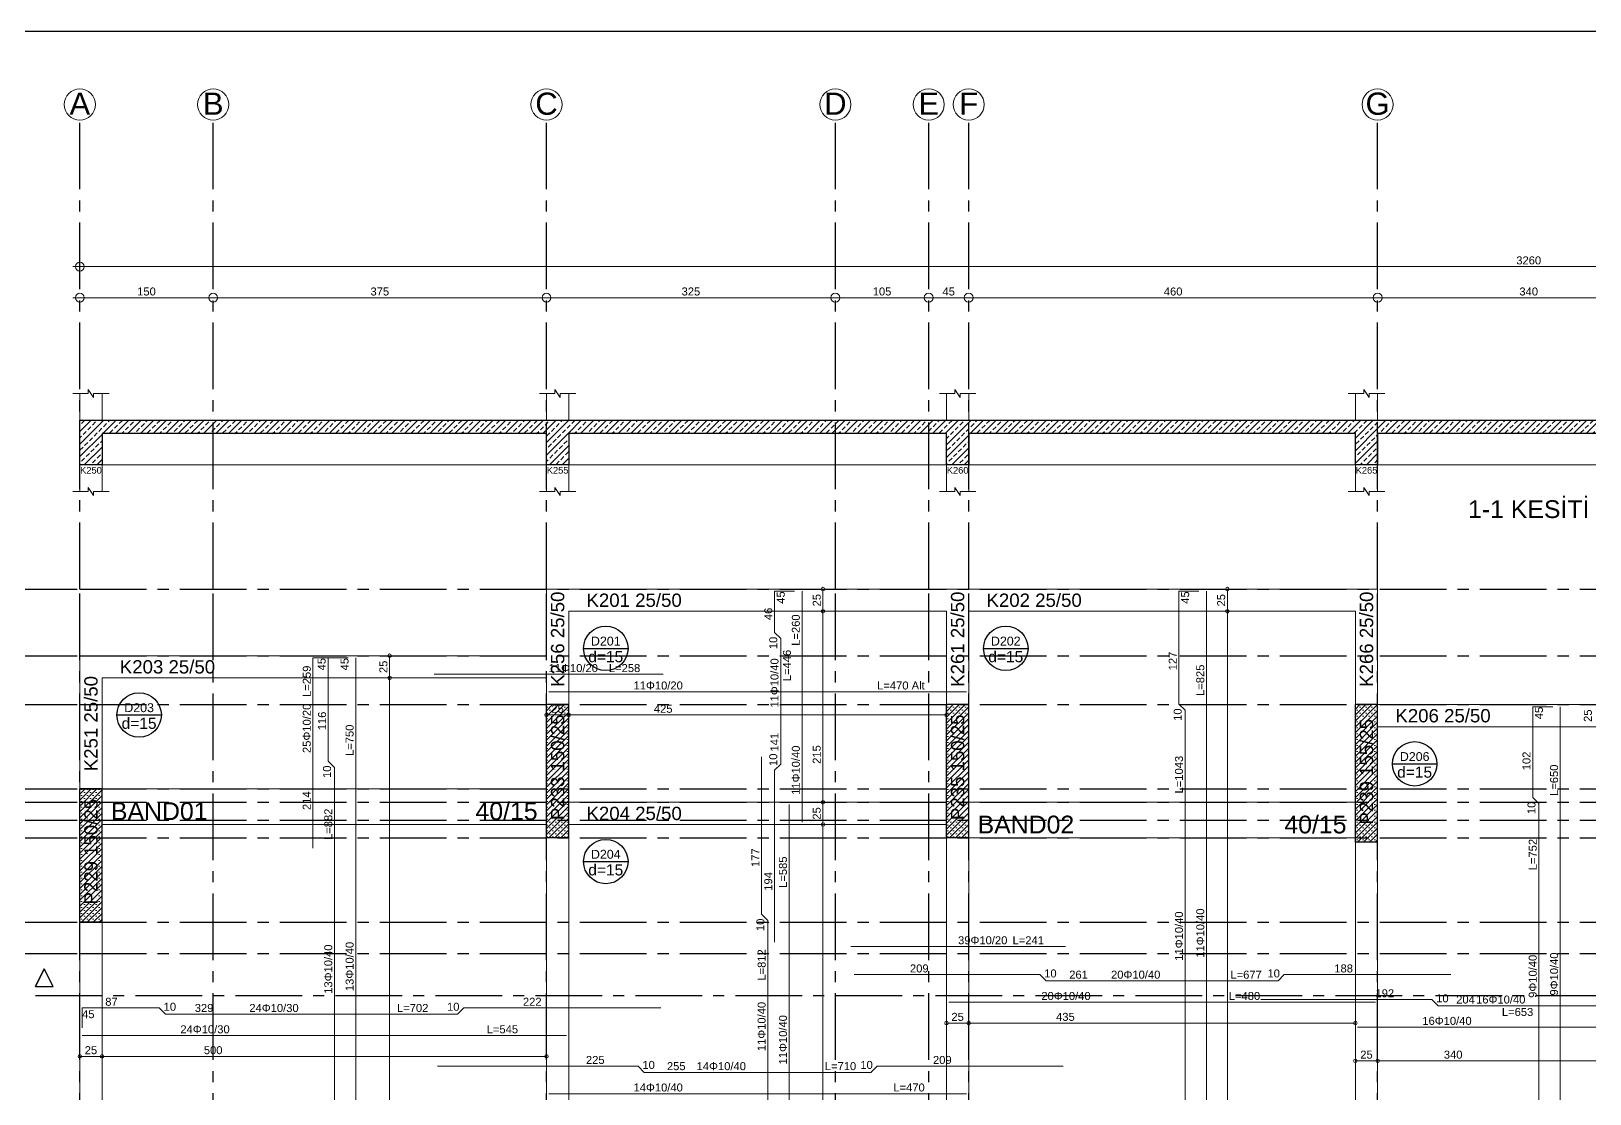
# Model space of a CAD drawing. Header units: millimetres. Extents: x 2232 to 85269, y -3593 to 5869.
# Drawn here: x 55681 to 57435, y 4673 to 5869 of the extents above; entities that cross this region are included whole.
import ezdxf

# ---------------------------------------------------------------- set-up
doc = ezdxf.new("R2010")
doc.units = ezdxf.units.MM
doc.linetypes.add('CENTER2', pattern=[112.5, 75, -12.5, 12.5, -12.5])
doc.linetypes.add('DASHDOT2', pattern=[12.7, 6.35, -3.175, 0, -3.175])
doc.layers.add('aks', color=251, linetype='DASHDOT2', lineweight=35)
for name, color, linetype in [('Donatı Topl. Uzun. Yazısı', 7, 'Continuous'), ('Donatı Uz. Yazısı', 7, 'Continuous'), ('Donatı Yazısı', 7, 'Continuous'), ('Donatı Çizgisi', 7, 'Continuous'), ('Döşeme', 7, 'Continuous'), ('Kiriş', 7, 'Continuous'), ('Panel', 7, 'Continuous'), ('Standart', 7, 'Continuous'), ('Ölçülendirme', 7, 'Continuous')]:
    doc.layers.add(name, color=color, linetype=linetype)
doc.styles.add('arial_1_18', font='arial.ttf', dxfattribs={"height": 0.2})
pattern_1 = [(45, (0, 0), (-7.071068, 7.071068), []), (45, (7.071, 0), (-7.071068, 7.071068), [5, -2.5])]
pattern_2 = [(45, (0, 0), (-3.314563, 3.314563), []), (45, (3.3146, 0), (-3.314563, 3.314563), [0, -4.6875])]

# ---------------------------------------------------------------- blocks, each defined once
blk = doc.blocks.new('IDE539Entity3861')
at = {"layer": 'Standart', "color": 159, "linetype": 'Continuous', "lineweight": -3}
for points in [[(-40, 1902.5), (-50, 1882.5)], [(-50, 1882.5), (-40, 1902.5)], [(-30, 1882.5), (-40, 1902.5)], [(-30, 1882.5), (-40, 1902.5)], [(-50, 1882.5), (-30, 1882.5)], [(-50, 1882.5), (-30, 1882.5)]]:
    blk.add_lwpolyline(points, dxfattribs=at)
at = {"layer": 'Standart', "color": 159, "linetype": 'CENTER2', "lineweight": -3}
blk.add_lwpolyline([(-50, 1872.5), (3310, 1872.5)], dxfattribs=at)
blk = doc.blocks.new('IDE539Entity3862')
at = {"layer": 'Standart', "linetype": 'Continuous', "lineweight": -3}
h = blk.add_hatch(dxfattribs=at)
h.set_pattern_fill('ANSI33', color=171, scale=40, style=0)
h.set_pattern_definition(pattern_1)
h.paths.add_polyline_path([(25, 2470), (0, 2470), (0, 2520), (25, 2520)])
h = blk.add_hatch(dxfattribs=at)
h.set_pattern_fill('ANSI33', color=171, scale=40, style=0)
h.set_pattern_definition(pattern_1)
h.paths.add_polyline_path([(525, 2505), (25, 2505), (25, 2520), (525, 2520)])
h = blk.add_hatch(dxfattribs=at)
h.set_pattern_fill('ANSI33', color=171, scale=40, style=0)
h.set_pattern_definition(pattern_1)
h.paths.add_polyline_path([(550, 2470), (525, 2470), (525, 2520), (550, 2520)])
h = blk.add_hatch(dxfattribs=at)
h.set_pattern_fill('ANSI33', color=171, scale=40, style=0)
h.set_pattern_definition(pattern_1)
h.paths.add_polyline_path([(975, 2505), (550, 2505), (550, 2520), (975, 2520)])
h = blk.add_hatch(dxfattribs=at)
h.set_pattern_fill('ANSI33', color=171, scale=40, style=0)
h.set_pattern_definition(pattern_1)
h.paths.add_polyline_path([(1000, 2470), (975, 2470), (975, 2520), (1000, 2520)])
h = blk.add_hatch(dxfattribs=at)
h.set_pattern_fill('ANSI33', color=171, scale=40, style=0)
h.set_pattern_definition(pattern_1)
h.paths.add_polyline_path([(1435, 2505), (1000, 2505), (1000, 2520), (1435, 2520)])
h = blk.add_hatch(dxfattribs=at)
h.set_pattern_fill('ANSI33', color=171, scale=40, style=0)
h.set_pattern_definition(pattern_1)
h.paths.add_polyline_path([(1460, 2470), (1435, 2470), (1435, 2520), (1460, 2520)])
h = blk.add_hatch(dxfattribs=at)
h.set_pattern_fill('ANSI33', color=171, scale=40, style=0)
h.set_pattern_definition(pattern_1)
h.paths.add_polyline_path([(1800, 2505), (1460, 2505), (1460, 2520), (1800, 2520)])
at = {"layer": 'Standart', "color": 1, "linetype": 'Continuous', "lineweight": 5}
for points in [[(-8, 2550), (9.5, 2550)], [(9.5, 2550), (9.5, 2554.5)], [(9.5, 2554.5), (15.5, 2545.5)], [(15.5, 2545.5), (15.5, 2550)], [(15.5, 2550), (33, 2550)], [(517, 2550), (534.5, 2550)], [(534.5, 2550), (534.5, 2554.5)], [(534.5, 2554.5), (540.5, 2545.5)], [(540.5, 2545.5), (540.5, 2550)], [(540.5, 2550), (558, 2550)], [(967, 2550), (984.5, 2550)], [(984.5, 2550), (984.5, 2554.5)], [(984.5, 2554.5), (990.5, 2545.5)], [(990.5, 2545.5), (990.5, 2550)], [(990.5, 2550), (1008, 2550)], [(1427, 2550), (1444.5, 2550)], [(1444.5, 2550), (1444.5, 2554.5)], [(1444.5, 2554.5), (1450.5, 2545.5)], [(1450.5, 2545.5), (1450.5, 2550)], [(1450.5, 2550), (1468, 2550)], [(-8, 2440), (9.5, 2440)], [(9.5, 2440), (9.5, 2444.5)], [(9.5, 2444.5), (15.5, 2435.5)], [(15.5, 2435.5), (15.5, 2440)], [(15.5, 2440), (33, 2440)], [(517, 2440), (534.5, 2440)], [(534.5, 2440), (534.5, 2444.5)], [(534.5, 2444.5), (540.5, 2435.5)], [(540.5, 2435.5), (540.5, 2440)], [(540.5, 2440), (558, 2440)], [(967, 2440), (984.5, 2440)], [(984.5, 2440), (984.5, 2444.5)], [(984.5, 2444.5), (990.5, 2435.5)], [(990.5, 2435.5), (990.5, 2440)], [(990.5, 2440), (1008, 2440)], [(1427, 2440), (1444.5, 2440)], [(1444.5, 2440), (1444.5, 2444.5)], [(1444.5, 2444.5), (1450.5, 2435.5)], [(1450.5, 2435.5), (1450.5, 2440)], [(1450.5, 2440), (1468, 2440)]]:
    blk.add_lwpolyline(points, dxfattribs=at)
at = {"layer": 'Standart', "color": 163, "linetype": 'Continuous', "lineweight": 5}
for points in [[(0, 2520), (0, 2550)], [(25, 2520), (25, 2550)], [(525, 2520), (525, 2550)], [(550, 2520), (550, 2550)], [(975, 2520), (975, 2550)], [(1000, 2520), (1000, 2550)], [(1435, 2520), (1435, 2550)], [(1460, 2520), (1460, 2550)], [(0, 2440), (0, 2470)], [(25, 2440), (25, 2470)], [(25, 2470), (525, 2470)], [(525, 2440), (525, 2470)], [(550, 2470), (975, 2470)], [(550, 2440), (550, 2470)], [(975, 2440), (975, 2470)], [(1000, 2440), (1000, 2470)], [(1000, 2470), (1435, 2470)], [(1435, 2440), (1435, 2470)], [(1460, 2440), (1460, 2470)], [(1460, 2470), (1800, 2470)]]:
    blk.add_lwpolyline(points, dxfattribs=at)
at = {"layer": 'Standart', "color": 159, "linetype": 'Continuous', "lineweight": -3}
for points in [[(0, 2470), (0, 2520)], [(0, 2520), (25, 2520)], [(25, 2520), (525, 2520)], [(525, 2520), (550, 2520)], [(550, 2520), (975, 2520)], [(975, 2520), (1000, 2520)], [(1000, 2520), (1435, 2520)], [(1435, 2520), (1460, 2520)], [(1460, 2520), (1800, 2520)], [(525, 2505), (25, 2505)], [(25, 2505), (25, 2470)], [(525, 2470), (525, 2505)], [(975, 2505), (550, 2505)], [(550, 2505), (550, 2470)], [(975, 2470), (975, 2505)], [(1435, 2505), (1000, 2505)], [(1000, 2505), (1000, 2470)], [(1435, 2470), (1435, 2505)], [(1800, 2505), (1460, 2505)], [(1460, 2505), (1460, 2470)], [(25, 2470), (0, 2470)], [(550, 2470), (525, 2470)], [(1000, 2470), (975, 2470)], [(1460, 2470), (1435, 2470)]]:
    blk.add_lwpolyline(points, dxfattribs=at)
at = {"layer": 'Standart', "color": 250, "linetype": 'Continuous', "lineweight": 5, "style": 'arial_1_18'}
for s, p in [('K250', (0.3, 2460)), ('K255', (525.3, 2460)), ('K260', (975.3, 2460)), ('K265', (1435.3, 2460))]:
    blk.add_text(s, height=7.5, dxfattribs=at).set_placement(p)
at = {"layer": 'Standart', "color": 166, "linetype": 'Continuous', "lineweight": 5, "style": 'arial_1_18'}
blk.add_text('1-1 KESİTİ', height=20, dxfattribs=at).set_placement((1561.7, 2410))
blk = doc.blocks.new('IDE539Entity3880')
at = {"layer": 'Döşeme', "color": 117, "linetype": 'Continuous', "lineweight": -3}
blk.add_lwpolyline([(1476.7, 2133.3), (1526.7, 2133.3)], dxfattribs=at)
blk.add_circle((1501.7, 2133.3), 25, dxfattribs=at)
at = {"layer": 'Döşeme', "color": 178, "linetype": 'Continuous', "lineweight": -3, "style": 'arial_1_18'}
blk.add_text('D206', height=10, dxfattribs=at).set_placement((1485, 2136.5))
at = {"layer": 'Döşeme', "color": 164, "linetype": 'Continuous', "lineweight": -3, "style": 'arial_1_18'}
blk.add_text('d=15', height=12.5, dxfattribs=at).set_placement((1482, 2117.7))
blk = doc.blocks.new('IDE539Entity3881')
at = {"layer": 'Döşeme', "color": 117, "linetype": 'Continuous', "lineweight": -3}
blk.add_lwpolyline([(1016.7, 2263.3), (1066.7, 2263.3)], dxfattribs=at)
blk.add_circle((1041.7, 2263.3), 25, dxfattribs=at)
at = {"layer": 'Döşeme', "color": 178, "linetype": 'Continuous', "lineweight": -3, "style": 'arial_1_18'}
blk.add_text('D202', height=10, dxfattribs=at).set_placement((1025, 2266.5))
at = {"layer": 'Döşeme', "color": 164, "linetype": 'Continuous', "lineweight": -3, "style": 'arial_1_18'}
blk.add_text('d=15', height=12.5, dxfattribs=at).set_placement((1022, 2247.7))
blk = doc.blocks.new('IDE539Entity3882')
at = {"layer": 'Döşeme', "color": 117, "linetype": 'Continuous', "lineweight": -3}
blk.add_lwpolyline([(566.7, 2023.3), (616.7, 2023.3)], dxfattribs=at)
blk.add_circle((591.7, 2023.3), 25, dxfattribs=at)
at = {"layer": 'Döşeme', "color": 178, "linetype": 'Continuous', "lineweight": -3, "style": 'arial_1_18'}
blk.add_text('D204', height=10, dxfattribs=at).set_placement((575, 2026.5))
at = {"layer": 'Döşeme', "color": 164, "linetype": 'Continuous', "lineweight": -3, "style": 'arial_1_18'}
blk.add_text('d=15', height=12.5, dxfattribs=at).set_placement((572, 2007.7))
blk = doc.blocks.new('IDE539Entity3883')
at = {"layer": 'Döşeme', "color": 117, "linetype": 'Continuous', "lineweight": -3}
blk.add_lwpolyline([(566.7, 2263.3), (616.7, 2263.3)], dxfattribs=at)
blk.add_circle((591.7, 2263.3), 25, dxfattribs=at)
at = {"layer": 'Döşeme', "color": 178, "linetype": 'Continuous', "lineweight": -3, "style": 'arial_1_18'}
blk.add_text('D201', height=10, dxfattribs=at).set_placement((575, 2266.5))
at = {"layer": 'Döşeme', "color": 164, "linetype": 'Continuous', "lineweight": -3, "style": 'arial_1_18'}
blk.add_text('d=15', height=12.5, dxfattribs=at).set_placement((572, 2247.7))
blk = doc.blocks.new('IDE539Entity3884')
at = {"layer": 'Kiriş', "color": 4, "linetype": 'Continuous', "lineweight": 5}
blk.add_lwpolyline([(550, 2065), (975, 2065)], dxfattribs=at)
blk = doc.blocks.new('IDE539Entity3885')
at = {"layer": 'Kiriş', "color": 4, "linetype": 'Continuous', "lineweight": 5}
blk.add_lwpolyline([(550, 2090), (975, 2090)], dxfattribs=at)
blk = doc.blocks.new('IDE539Entity3886')
at = {"layer": 'Kiriş', "color": 159, "linetype": 'Continuous', "lineweight": 5, "style": 'arial_1_18'}
blk.add_text('K204 25/50', height=15, dxfattribs=at).set_placement((570, 2070))
blk = doc.blocks.new('IDE539Entity3887')
at = {"layer": 'Döşeme', "color": 117, "linetype": 'Continuous', "lineweight": -3}
blk.add_lwpolyline([(41.7, 2188.3), (91.7, 2188.3)], dxfattribs=at)
blk.add_circle((66.7, 2188.3), 25, dxfattribs=at)
at = {"layer": 'Döşeme', "color": 178, "linetype": 'Continuous', "lineweight": -3, "style": 'arial_1_18'}
blk.add_text('D203', height=10, dxfattribs=at).set_placement((50, 2191.5))
at = {"layer": 'Döşeme', "color": 164, "linetype": 'Continuous', "lineweight": -3, "style": 'arial_1_18'}
blk.add_text('d=15', height=12.5, dxfattribs=at).set_placement((47, 2172.7))
blk = doc.blocks.new('IDE539Entity3896')
at = {"layer": 'aks', "color": 251, "linetype": 'CENTER2', "lineweight": -3}
blk.add_lwpolyline([(955, 2330), (955, 2858)], dxfattribs=at)
blk = doc.blocks.new('IDE539Entity3897')
at = {"layer": 'aks', "color": 251, "linetype": 'CENTER2', "lineweight": -3}
blk.add_lwpolyline([(955, 0), (955, 2330)], dxfattribs=at)
blk = doc.blocks.new('IDE539Entity3900')
at = {"layer": 'aks', "color": 30, "linetype": 'Continuous', "lineweight": 5}
blk.add_circle((955, 2875.5), 17.5, dxfattribs=at)
blk = doc.blocks.new('IDE539Entity3901')
at = {"layer": 'aks', "color": 1, "linetype": 'Continuous', "lineweight": 5, "style": 'arial_1_18'}
blk.add_text('E', height=25, dxfattribs=at).set_placement((943.4, 2863.9))
blk = doc.blocks.new('IDE539Entity3945')
at = {"layer": 'aks', "color": 251, "linetype": 'CENTER2', "lineweight": -3}
blk.add_lwpolyline([(1460, 2330), (1460, 2858)], dxfattribs=at)
blk = doc.blocks.new('IDE539Entity3946')
at = {"layer": 'aks', "color": 251, "linetype": 'CENTER2', "lineweight": -3}
blk.add_lwpolyline([(1460, 0), (1460, 2330)], dxfattribs=at)
blk = doc.blocks.new('IDE539Entity3949')
at = {"layer": 'aks', "color": 30, "linetype": 'Continuous', "lineweight": 5}
blk.add_circle((1460, 2875.5), 17.5, dxfattribs=at)
blk = doc.blocks.new('IDE539Entity3950')
at = {"layer": 'aks', "color": 1, "linetype": 'Continuous', "lineweight": 5, "style": 'arial_1_18'}
blk.add_text('G', height=25, dxfattribs=at).set_placement((1446.4, 2863.9))
blk = doc.blocks.new('IDE539Entity3952')
at = {"layer": 'aks', "color": 251, "linetype": 'CENTER2', "lineweight": -3}
blk.add_lwpolyline([(850, 2330), (850, 2858)], dxfattribs=at)
blk = doc.blocks.new('IDE539Entity3953')
at = {"layer": 'aks', "color": 251, "linetype": 'CENTER2', "lineweight": -3}
blk.add_lwpolyline([(850, 0), (850, 2330)], dxfattribs=at)
blk = doc.blocks.new('IDE539Entity3956')
at = {"layer": 'aks', "color": 30, "linetype": 'Continuous', "lineweight": 5}
blk.add_circle((850, 2875.5), 17.5, dxfattribs=at)
blk = doc.blocks.new('IDE539Entity3957')
at = {"layer": 'aks', "color": 1, "linetype": 'Continuous', "lineweight": 5, "style": 'arial_1_18'}
blk.add_text('D', height=25, dxfattribs=at).set_placement((837.4, 2863.9))
blk = doc.blocks.new('IDE539Entity3959')
at = {"layer": 'aks', "color": 251, "linetype": 'CENTER2', "lineweight": -3}
blk.add_lwpolyline([(1000, 2330), (1000, 2858)], dxfattribs=at)
blk = doc.blocks.new('IDE539Entity3960')
at = {"layer": 'aks', "color": 251, "linetype": 'CENTER2', "lineweight": -3}
blk.add_lwpolyline([(1000, 0), (1000, 2330)], dxfattribs=at)
blk = doc.blocks.new('IDE539Entity3963')
at = {"layer": 'aks', "color": 30, "linetype": 'Continuous', "lineweight": 5}
blk.add_circle((1000, 2875.5), 17.5, dxfattribs=at)
blk = doc.blocks.new('IDE539Entity3964')
at = {"layer": 'aks', "color": 1, "linetype": 'Continuous', "lineweight": 5, "style": 'arial_1_18'}
blk.add_text('F', height=25, dxfattribs=at).set_placement((989.3, 2863.9))
blk = doc.blocks.new('IDE539Entity3966')
at = {"layer": 'aks', "color": 251, "linetype": 'CENTER2', "lineweight": -3}
blk.add_lwpolyline([(525, 2330), (525, 2858)], dxfattribs=at)
blk = doc.blocks.new('IDE539Entity3967')
at = {"layer": 'aks', "color": 251, "linetype": 'CENTER2', "lineweight": -3}
blk.add_lwpolyline([(525, 0), (525, 2330)], dxfattribs=at)
blk = doc.blocks.new('IDE539Entity3970')
at = {"layer": 'aks', "color": 30, "linetype": 'Continuous', "lineweight": 5}
blk.add_circle((525, 2875.5), 17.5, dxfattribs=at)
blk = doc.blocks.new('IDE539Entity3971')
at = {"layer": 'aks', "color": 1, "linetype": 'Continuous', "lineweight": 5, "style": 'arial_1_18'}
blk.add_text('C', height=25, dxfattribs=at).set_placement((512.4, 2863.9))
blk = doc.blocks.new('IDE539Entity4029')
at = {"layer": 'aks', "color": 251, "linetype": 'CENTER2', "lineweight": -3}
blk.add_lwpolyline([(0, 2330), (0, 2858)], dxfattribs=at)
blk = doc.blocks.new('IDE539Entity4030')
at = {"layer": 'aks', "color": 251, "linetype": 'CENTER2', "lineweight": -3}
blk.add_lwpolyline([(0, 0), (0, 2330)], dxfattribs=at)
blk = doc.blocks.new('IDE539Entity4033')
at = {"layer": 'aks', "color": 30, "linetype": 'Continuous', "lineweight": 5}
blk.add_circle((0, 2875.5), 17.5, dxfattribs=at)
blk = doc.blocks.new('IDE539Entity4034')
at = {"layer": 'aks', "color": 1, "linetype": 'Continuous', "lineweight": 5, "style": 'arial_1_18'}
blk.add_text('A', height=25, dxfattribs=at).set_placement((-11.6, 2863.9))
blk = doc.blocks.new('IDE539Entity4036')
at = {"layer": 'aks', "color": 251, "linetype": 'CENTER2', "lineweight": -3}
blk.add_lwpolyline([(150, 2330), (150, 2858)], dxfattribs=at)
blk = doc.blocks.new('IDE539Entity4037')
at = {"layer": 'aks', "color": 251, "linetype": 'CENTER2', "lineweight": -3}
blk.add_lwpolyline([(150, 0), (150, 2330)], dxfattribs=at)
blk = doc.blocks.new('IDE539Entity4040')
at = {"layer": 'aks', "color": 30, "linetype": 'Continuous', "lineweight": 5}
blk.add_circle((150, 2875.5), 17.5, dxfattribs=at)
blk = doc.blocks.new('IDE539Entity4041')
at = {"layer": 'aks', "color": 1, "linetype": 'Continuous', "lineweight": 5, "style": 'arial_1_18'}
blk.add_text('B', height=25, dxfattribs=at).set_placement((138.4, 2863.9))
blk = doc.blocks.new('IDE539Entity4161')
at = {"layer": 'aks', "color": 251, "linetype": 'CENTER2', "lineweight": -3}
blk.add_lwpolyline([(-528, 1920), (0, 1920)], dxfattribs=at)
blk = doc.blocks.new('IDE539Entity4163')
at = {"layer": 'aks', "color": 251, "linetype": 'CENTER2', "lineweight": -3}
blk.add_lwpolyline([(0, 1920), (3260, 1920)], dxfattribs=at)
blk = doc.blocks.new('IDE539Entity4168')
at = {"layer": 'aks', "color": 251, "linetype": 'CENTER2', "lineweight": -3}
blk.add_lwpolyline([(-528, 2070), (0, 2070)], dxfattribs=at)
blk = doc.blocks.new('IDE539Entity4170')
at = {"layer": 'aks', "color": 251, "linetype": 'CENTER2', "lineweight": -3}
blk.add_lwpolyline([(0, 2070), (3260, 2070)], dxfattribs=at)
blk = doc.blocks.new('IDE539Entity4175')
at = {"layer": 'aks', "color": 251, "linetype": 'CENTER2', "lineweight": -3}
blk.add_lwpolyline([(-528, 2090), (0, 2090)], dxfattribs=at)
blk = doc.blocks.new('IDE539Entity4177')
at = {"layer": 'aks', "color": 251, "linetype": 'CENTER2', "lineweight": -3}
blk.add_lwpolyline([(0, 2090), (3260, 2090)], dxfattribs=at)
blk = doc.blocks.new('IDE539Entity4182')
at = {"layer": 'aks', "color": 251, "linetype": 'CENTER2', "lineweight": -3}
blk.add_lwpolyline([(-528, 1955), (0, 1955)], dxfattribs=at)
blk = doc.blocks.new('IDE539Entity4184')
at = {"layer": 'aks', "color": 251, "linetype": 'CENTER2', "lineweight": -3}
blk.add_lwpolyline([(0, 1955), (3260, 1955)], dxfattribs=at)
blk = doc.blocks.new('IDE539Entity4189')
at = {"layer": 'aks', "color": 251, "linetype": 'CENTER2', "lineweight": -3}
blk.add_lwpolyline([(-528, 2105), (0, 2105)], dxfattribs=at)
blk = doc.blocks.new('IDE539Entity4191')
at = {"layer": 'aks', "color": 251, "linetype": 'CENTER2', "lineweight": -3}
blk.add_lwpolyline([(0, 2105), (3260, 2105)], dxfattribs=at)
blk = doc.blocks.new('IDE539Entity4196')
at = {"layer": 'aks', "color": 251, "linetype": 'CENTER2', "lineweight": -3}
blk.add_lwpolyline([(-528, 2050), (0, 2050)], dxfattribs=at)
blk = doc.blocks.new('IDE539Entity4198')
at = {"layer": 'aks', "color": 251, "linetype": 'CENTER2', "lineweight": -3}
blk.add_lwpolyline([(0, 2050), (3260, 2050)], dxfattribs=at)
blk = doc.blocks.new('IDE539Entity4203')
at = {"layer": 'aks', "color": 251, "linetype": 'CENTER2', "lineweight": -3}
blk.add_lwpolyline([(-528, 2200), (0, 2200)], dxfattribs=at)
blk = doc.blocks.new('IDE539Entity4205')
at = {"layer": 'aks', "color": 251, "linetype": 'CENTER2', "lineweight": -3}
blk.add_lwpolyline([(0, 2200), (3260, 2200)], dxfattribs=at)
blk = doc.blocks.new('IDE539Entity4210')
at = {"layer": 'aks', "color": 251, "linetype": 'CENTER2', "lineweight": -3}
blk.add_lwpolyline([(-528, 2255), (0, 2255)], dxfattribs=at)
blk = doc.blocks.new('IDE539Entity4212')
at = {"layer": 'aks', "color": 251, "linetype": 'CENTER2', "lineweight": -3}
blk.add_lwpolyline([(0, 2255), (3260, 2255)], dxfattribs=at)
blk = doc.blocks.new('IDE539Entity4217')
at = {"layer": 'aks', "color": 251, "linetype": 'CENTER2', "lineweight": -3}
blk.add_lwpolyline([(-528, 2330), (0, 2330)], dxfattribs=at)
blk = doc.blocks.new('IDE539Entity4219')
at = {"layer": 'aks', "color": 251, "linetype": 'CENTER2', "lineweight": -3}
blk.add_lwpolyline([(0, 2330), (3260, 2330)], dxfattribs=at)
blk = doc.blocks.new('IDE539Entity4273')
at = {"layer": 'Panel', "linetype": 'Continuous', "lineweight": 5}
h = blk.add_hatch(dxfattribs=at)
h.set_pattern_fill('SACNCR', color=163, scale=50, style=0)
h.set_pattern_definition(pattern_2)
h.paths.add_polyline_path([(0, 1955), (0, 2105), (25, 2105), (25, 1955)])
blk = doc.blocks.new('IDE539Entity4274')
at = {"layer": 'Panel', "color": 164, "linetype": 'Continuous', "lineweight": -3}
blk.add_lwpolyline([(25, 1955), (0, 1955)], dxfattribs=at)
blk = doc.blocks.new('IDE539Entity4275')
at = {"layer": 'Panel', "color": 164, "linetype": 'Continuous', "lineweight": -3}
blk.add_lwpolyline([(25, 1955), (25, 2105)], dxfattribs=at)
blk = doc.blocks.new('IDE539Entity4276')
at = {"layer": 'Panel', "color": 164, "linetype": 'Continuous', "lineweight": -3}
blk.add_lwpolyline([(25, 2105), (0, 2105)], dxfattribs=at)
blk = doc.blocks.new('IDE539Entity4277')
at = {"layer": 'Panel', "color": 164, "linetype": 'Continuous', "lineweight": -3}
blk.add_lwpolyline([(0, 1955), (0, 2105)], dxfattribs=at)
blk = doc.blocks.new('IDE539Entity4278')
at = {"layer": 'Panel', "color": 159, "linetype": 'Continuous', "lineweight": -3, "style": 'arial_1_18'}
blk.add_text('P229 150/25', height=15, rotation=90, dxfattribs=at).set_placement((20, 1975))
blk = doc.blocks.new('IDE539Entity4279')
at = {"layer": 'Panel', "linetype": 'Continuous', "lineweight": 5}
h = blk.add_hatch(dxfattribs=at)
h.set_pattern_fill('SACNCR', color=163, scale=50, style=0)
h.set_pattern_definition(pattern_2)
h.paths.add_polyline_path([(525, 2050), (525, 2200), (550, 2200), (550, 2050)])
blk = doc.blocks.new('IDE539Entity4280')
at = {"layer": 'Panel', "color": 164, "linetype": 'Continuous', "lineweight": -3}
blk.add_lwpolyline([(550, 2050), (525, 2050)], dxfattribs=at)
blk = doc.blocks.new('IDE539Entity4281')
at = {"layer": 'Panel', "color": 164, "linetype": 'Continuous', "lineweight": -3}
blk.add_lwpolyline([(550, 2050), (550, 2200)], dxfattribs=at)
blk = doc.blocks.new('IDE539Entity4282')
at = {"layer": 'Panel', "color": 164, "linetype": 'Continuous', "lineweight": -3}
blk.add_lwpolyline([(550, 2200), (525, 2200)], dxfattribs=at)
blk = doc.blocks.new('IDE539Entity4283')
at = {"layer": 'Panel', "color": 164, "linetype": 'Continuous', "lineweight": -3}
blk.add_lwpolyline([(525, 2050), (525, 2200)], dxfattribs=at)
blk = doc.blocks.new('IDE539Entity4284')
at = {"layer": 'Panel', "color": 159, "linetype": 'Continuous', "lineweight": -3, "style": 'arial_1_18'}
blk.add_text('P233 150/25', height=15, rotation=90, dxfattribs=at).set_placement((545, 2070))
blk = doc.blocks.new('IDE539Entity4285')
at = {"layer": 'Panel', "linetype": 'Continuous', "lineweight": 5}
h = blk.add_hatch(dxfattribs=at)
h.set_pattern_fill('SACNCR', color=163, scale=50, style=0)
h.set_pattern_definition(pattern_2)
h.paths.add_polyline_path([(975, 2050), (975, 2200), (1000, 2200), (1000, 2050)])
blk = doc.blocks.new('IDE539Entity4286')
at = {"layer": 'Panel', "color": 164, "linetype": 'Continuous', "lineweight": -3}
blk.add_lwpolyline([(1000, 2050), (975, 2050)], dxfattribs=at)
blk = doc.blocks.new('IDE539Entity4287')
at = {"layer": 'Panel', "color": 164, "linetype": 'Continuous', "lineweight": -3}
blk.add_lwpolyline([(1000, 2050), (1000, 2200)], dxfattribs=at)
blk = doc.blocks.new('IDE539Entity4288')
at = {"layer": 'Panel', "color": 164, "linetype": 'Continuous', "lineweight": -3}
blk.add_lwpolyline([(1000, 2200), (975, 2200)], dxfattribs=at)
blk = doc.blocks.new('IDE539Entity4289')
at = {"layer": 'Panel', "color": 164, "linetype": 'Continuous', "lineweight": -3}
blk.add_lwpolyline([(975, 2050), (975, 2200)], dxfattribs=at)
blk = doc.blocks.new('IDE539Entity4290')
at = {"layer": 'Panel', "color": 159, "linetype": 'Continuous', "lineweight": -3, "style": 'arial_1_18'}
blk.add_text('P235 150/25', height=15, rotation=90, dxfattribs=at).set_placement((995, 2070))
blk = doc.blocks.new('IDE539Entity4291')
at = {"layer": 'Panel', "linetype": 'Continuous', "lineweight": 5}
h = blk.add_hatch(dxfattribs=at)
h.set_pattern_fill('SACNCR', color=163, scale=50, style=0)
h.set_pattern_definition(pattern_2)
h.paths.add_polyline_path([(1435, 2045), (1435, 2200), (1460, 2200), (1460, 2045)])
blk = doc.blocks.new('IDE539Entity4292')
at = {"layer": 'Panel', "color": 164, "linetype": 'Continuous', "lineweight": -3}
blk.add_lwpolyline([(1460, 2045), (1435, 2045)], dxfattribs=at)
blk = doc.blocks.new('IDE539Entity4293')
at = {"layer": 'Panel', "color": 164, "linetype": 'Continuous', "lineweight": -3}
blk.add_lwpolyline([(1460, 2045), (1460, 2200)], dxfattribs=at)
blk = doc.blocks.new('IDE539Entity4294')
at = {"layer": 'Panel', "color": 164, "linetype": 'Continuous', "lineweight": -3}
blk.add_lwpolyline([(1460, 2200), (1435, 2200)], dxfattribs=at)
blk = doc.blocks.new('IDE539Entity4295')
at = {"layer": 'Panel', "color": 164, "linetype": 'Continuous', "lineweight": -3}
blk.add_lwpolyline([(1435, 2045), (1435, 2200)], dxfattribs=at)
blk = doc.blocks.new('IDE539Entity4296')
at = {"layer": 'Panel', "color": 159, "linetype": 'Continuous', "lineweight": -3, "style": 'arial_1_18'}
blk.add_text('P239 155/25', height=15, rotation=90, dxfattribs=at).set_placement((1455, 2065))
blk = doc.blocks.new('IDE539Entity4337')
at = {"layer": 'Kiriş', "color": 4, "linetype": 'Continuous', "lineweight": 5}
blk.add_lwpolyline([(25, 2105), (25, 2230)], dxfattribs=at)
blk = doc.blocks.new('IDE539Entity4338')
at = {"layer": 'Kiriş', "color": 4, "linetype": 'Continuous', "lineweight": 5}
blk.add_lwpolyline([(0, 2105), (0, 2255)], dxfattribs=at)
blk = doc.blocks.new('IDE539Entity4339')
at = {"layer": 'Kiriş', "color": 159, "linetype": 'Continuous', "lineweight": 5, "style": 'arial_1_18'}
blk.add_text('K251 25/50', height=15, rotation=90, dxfattribs=at).set_placement((20, 2125))
blk = doc.blocks.new('IDE539Entity4340')
at = {"layer": 'Kiriş', "color": 4, "linetype": 'Continuous', "lineweight": 5}
blk.add_lwpolyline([(25, 1525), (25, 1955)], dxfattribs=at)
blk = doc.blocks.new('IDE539Entity4341')
at = {"layer": 'Kiriş', "color": 4, "linetype": 'Continuous', "lineweight": 5}
blk.add_lwpolyline([(0, 1525), (0, 1955)], dxfattribs=at)
blk = doc.blocks.new('IDE539Entity4371')
at = {"layer": 'Kiriş', "color": 4, "linetype": 'Continuous', "lineweight": 5}
blk.add_lwpolyline([(550, 2200), (550, 2305)], dxfattribs=at)
blk = doc.blocks.new('IDE539Entity4372')
at = {"layer": 'Kiriş', "color": 4, "linetype": 'Continuous', "lineweight": 5}
blk.add_lwpolyline([(525, 2200), (525, 2230)], dxfattribs=at)
blk = doc.blocks.new('IDE539Entity4373')
at = {"layer": 'Kiriş', "color": 4, "linetype": 'Continuous', "lineweight": 5}
blk.add_lwpolyline([(525, 2255), (525, 2330)], dxfattribs=at)
blk = doc.blocks.new('IDE539Entity4374')
at = {"layer": 'Kiriş', "color": 159, "linetype": 'Continuous', "lineweight": 5, "style": 'arial_1_18'}
blk.add_text('K256 25/50', height=15, rotation=90, dxfattribs=at).set_placement((545, 2220))
blk = doc.blocks.new('IDE539Entity4375')
at = {"layer": 'Kiriş', "color": 4, "linetype": 'Continuous', "lineweight": 5}
blk.add_lwpolyline([(1000, 2200), (1000, 2305)], dxfattribs=at)
blk = doc.blocks.new('IDE539Entity4376')
at = {"layer": 'Kiriş', "color": 4, "linetype": 'Continuous', "lineweight": 5}
blk.add_lwpolyline([(975, 2200), (975, 2305)], dxfattribs=at)
blk = doc.blocks.new('IDE539Entity4377')
at = {"layer": 'Kiriş', "color": 159, "linetype": 'Continuous', "lineweight": 5, "style": 'arial_1_18'}
blk.add_text('K261 25/50', height=15, rotation=90, dxfattribs=at).set_placement((995, 2220))
blk = doc.blocks.new('IDE539Entity4378')
at = {"layer": 'Kiriş', "color": 4, "linetype": 'Continuous', "lineweight": 5}
blk.add_lwpolyline([(1460, 2200), (1460, 2330)], dxfattribs=at)
blk = doc.blocks.new('IDE539Entity4379')
at = {"layer": 'Kiriş', "color": 4, "linetype": 'Continuous', "lineweight": 5}
blk.add_lwpolyline([(1435, 2200), (1435, 2305)], dxfattribs=at)
blk = doc.blocks.new('IDE539Entity4380')
at = {"layer": 'Kiriş', "color": 159, "linetype": 'Continuous', "lineweight": 5, "style": 'arial_1_18'}
blk.add_text('K266 25/50', height=15, rotation=90, dxfattribs=at).set_placement((1455, 2220))
blk = doc.blocks.new('IDE539Entity4414')
at = {"layer": 'Kiriş', "color": 4, "linetype": 'Continuous', "lineweight": 5}
blk.add_lwpolyline([(25, 2230), (525, 2230)], dxfattribs=at)
blk = doc.blocks.new('IDE539Entity4415')
at = {"layer": 'Kiriş', "color": 4, "linetype": 'Continuous', "lineweight": 5}
blk.add_lwpolyline([(0, 2255), (525, 2255)], dxfattribs=at)
blk = doc.blocks.new('IDE539Entity4416')
at = {"layer": 'Kiriş', "color": 159, "linetype": 'Continuous', "lineweight": 5, "style": 'arial_1_18'}
blk.add_text('K203 25/50', height=15, dxfattribs=at).set_placement((45, 2235))
blk = doc.blocks.new('IDE539Entity4417')
at = {"layer": 'Kiriş', "color": 4, "linetype": 'Continuous', "lineweight": 5}
blk.add_lwpolyline([(550, 2305), (975, 2305)], dxfattribs=at)
blk = doc.blocks.new('IDE539Entity4418')
at = {"layer": 'Kiriş', "color": 4, "linetype": 'Continuous', "lineweight": 5}
blk.add_lwpolyline([(525, 2330), (1000, 2330)], dxfattribs=at)
blk = doc.blocks.new('IDE539Entity4419')
at = {"layer": 'Kiriş', "color": 159, "linetype": 'Continuous', "lineweight": 5, "style": 'arial_1_18'}
blk.add_text('K201 25/50', height=15, dxfattribs=at).set_placement((570, 2310))
blk = doc.blocks.new('IDE539Entity4420')
at = {"layer": 'Kiriş', "color": 4, "linetype": 'Continuous', "lineweight": 5}
blk.add_lwpolyline([(1000, 2305), (1435, 2305)], dxfattribs=at)
blk = doc.blocks.new('IDE539Entity4421')
at = {"layer": 'Kiriş', "color": 4, "linetype": 'Continuous', "lineweight": 5}
blk.add_lwpolyline([(1000, 2330), (1460, 2330)], dxfattribs=at)
blk = doc.blocks.new('IDE539Entity4422')
at = {"layer": 'Kiriş', "color": 159, "linetype": 'Continuous', "lineweight": 5, "style": 'arial_1_18'}
blk.add_text('K202 25/50', height=15, dxfattribs=at).set_placement((1020, 2310))
blk = doc.blocks.new('IDE539Entity4423')
at = {"layer": 'Kiriş', "color": 4, "linetype": 'Continuous', "lineweight": 5}
blk.add_lwpolyline([(1460, 2175), (1800, 2175)], dxfattribs=at)
blk = doc.blocks.new('IDE539Entity4424')
at = {"layer": 'Kiriş', "color": 4, "linetype": 'Continuous', "lineweight": 5}
blk.add_lwpolyline([(1460, 2200), (1800, 2200)], dxfattribs=at)
blk = doc.blocks.new('IDE539Entity4425')
at = {"layer": 'Kiriş', "color": 159, "linetype": 'Continuous', "lineweight": 5, "style": 'arial_1_18'}
blk.add_text('K206 25/50', height=15, dxfattribs=at).set_placement((1480, 2180))
blk = doc.blocks.new('IDE539Entity4435')
at = {"layer": 'Kiriş', "color": 4, "linetype": 'Continuous', "lineweight": 5}
blk.add_lwpolyline([(550, 1525), (550, 2050)], dxfattribs=at)
blk = doc.blocks.new('IDE539Entity4436')
at = {"layer": 'Kiriş', "color": 4, "linetype": 'Continuous', "lineweight": 5}
blk.add_lwpolyline([(525, 1525), (525, 2050)], dxfattribs=at)
blk = doc.blocks.new('IDE539Entity4447')
at = {"layer": 'Kiriş', "color": 4, "linetype": 'Continuous', "lineweight": 5}
blk.add_lwpolyline([(1000, 1525), (1000, 2050)], dxfattribs=at)
blk = doc.blocks.new('IDE539Entity4448')
at = {"layer": 'Kiriş', "color": 4, "linetype": 'Continuous', "lineweight": 5}
blk.add_lwpolyline([(975, 1525), (975, 2050)], dxfattribs=at)
blk = doc.blocks.new('IDE539Entity4450')
at = {"layer": 'Kiriş', "color": 4, "linetype": 'Continuous', "lineweight": 5}
blk.add_lwpolyline([(1460, 1570), (1460, 2045)], dxfattribs=at)
blk = doc.blocks.new('IDE539Entity4451')
at = {"layer": 'Kiriş', "color": 4, "linetype": 'Continuous', "lineweight": 5}
blk.add_lwpolyline([(1435, 1570), (1435, 2045)], dxfattribs=at)
blk = doc.blocks.new('IDE539Entity4836')
at = {"layer": 'Kiriş', "color": 231, "linetype": 'Continuous', "lineweight": 5}
blk.add_lwpolyline([(1000, 2090), (1435, 2090)], dxfattribs=at)
blk = doc.blocks.new('IDE539Entity4837')
at = {"layer": 'Kiriş', "color": 231, "linetype": 'Continuous', "lineweight": 5}
blk.add_lwpolyline([(975, 2050), (1000, 2050)], dxfattribs=at)
blk = doc.blocks.new('IDE539Entity4838')
at = {"layer": 'Kiriş', "color": 231, "linetype": 'Continuous', "lineweight": 5}
blk.add_lwpolyline([(1000, 2050), (1435, 2050)], dxfattribs=at)
blk = doc.blocks.new('IDE539Entity4839')
at = {"layer": 'Kiriş', "color": 231, "linetype": 'Continuous', "lineweight": 5}
blk.add_lwpolyline([(975, 2050), (975, 2065)], dxfattribs=at)
blk = doc.blocks.new('IDE539Entity4840')
at = {"layer": 'Kiriş', "color": 231, "linetype": 'Continuous', "lineweight": 5}
blk.add_lwpolyline([(975, 2065), (975, 2090)], dxfattribs=at)
blk = doc.blocks.new('IDE539Entity4841')
at = {"layer": 'Kiriş', "color": 231, "linetype": 'Continuous', "lineweight": 5}
blk.add_lwpolyline([(1460, 2050), (1460, 2090)], dxfattribs=at)
blk = doc.blocks.new('IDE539Entity4842')
at = {"layer": 'Kiriş', "color": 166, "linetype": 'Continuous', "lineweight": 5, "style": 'arial_1_18'}
blk.add_text('BAND02', height=20, dxfattribs=at).set_placement((1010, 2055))
blk = doc.blocks.new('IDE539Entity4843')
at = {"layer": 'Kiriş', "color": 166, "linetype": 'Continuous', "lineweight": 5, "style": 'arial_1_18'}
blk.add_text('40/15', height=20, dxfattribs=at).set_placement((1355.1, 2055))
blk = doc.blocks.new('IDE539Entity4862')
at = {"layer": 'Kiriş', "color": 231, "linetype": 'Continuous', "lineweight": 5}
blk.add_lwpolyline([(0, 2105), (25, 2105)], dxfattribs=at)
blk = doc.blocks.new('IDE539Entity4863')
at = {"layer": 'Kiriş', "color": 231, "linetype": 'Continuous', "lineweight": 5}
blk.add_lwpolyline([(25, 2105), (525, 2105)], dxfattribs=at)
blk = doc.blocks.new('IDE539Entity4864')
at = {"layer": 'Kiriş', "color": 231, "linetype": 'Continuous', "lineweight": 5}
blk.add_lwpolyline([(25, 2065), (525, 2065)], dxfattribs=at)
blk = doc.blocks.new('IDE539Entity4865')
at = {"layer": 'Kiriş', "color": 231, "linetype": 'Continuous', "lineweight": 5}
blk.add_lwpolyline([(0, 2065), (0, 2105)], dxfattribs=at)
blk = doc.blocks.new('IDE539Entity4866')
at = {"layer": 'Kiriş', "color": 231, "linetype": 'Continuous', "lineweight": 5}
blk.add_lwpolyline([(550, 2065), (550, 2090)], dxfattribs=at)
blk = doc.blocks.new('IDE539Entity4867')
at = {"layer": 'Kiriş', "color": 231, "linetype": 'Continuous', "lineweight": 5}
blk.add_lwpolyline([(550, 2090), (550, 2105)], dxfattribs=at)
blk = doc.blocks.new('IDE539Entity4868')
at = {"layer": 'Kiriş', "color": 166, "linetype": 'Continuous', "lineweight": 5, "style": 'arial_1_18'}
blk.add_text('BAND01', height=20, dxfattribs=at).set_placement((35, 2070))
blk = doc.blocks.new('IDE539Entity4869')
at = {"layer": 'Kiriş', "color": 166, "linetype": 'Continuous', "lineweight": 5, "style": 'arial_1_18'}
blk.add_text('40/15', height=20, dxfattribs=at).set_placement((445.1, 2070))
blk = doc.blocks.new('IDE539Entity5141')
at = {"layer": 'Ölçülendirme', "color": 1, "linetype": 'Continuous', "lineweight": 5}
for points in [[(-8, 2693), (3268, 2693)], [(-8, 2658), (3268, 2658)]]:
    blk.add_lwpolyline(points, dxfattribs=at)
for centre in [(0, 2693), (0, 2658), (150, 2658), (525, 2658), (850, 2658), (955, 2658), (1000, 2658), (1460, 2658)]:
    blk.add_circle(centre, 5, dxfattribs=at)
at = {"layer": 'Ölçülendirme', "color": 1, "linetype": 'Continuous', "lineweight": 5, "style": 'arial_1_18'}
for s, p in [('3260', (1616, 2695.5)), ('150', (64.5, 2660.5)), ('375', (327, 2660.5)), ('325', (677, 2660.5)), ('105', (892, 2660.5)), ('45', (970.5, 2660.5)), ('460', (1219.5, 2660.5)), ('340', (1619.5, 2660.5))]:
    blk.add_text(s, height=9, dxfattribs=at).set_placement(p)
blk = doc.blocks.new('IDE539Entity5156')
at = {"layer": 'Donatı Çizgisi', "color": 5, "linetype": 'Continuous', "lineweight": 5}
for points in [[(781.5, 2281.3), (781.5, 2327.5)], [(781.5, 2327.5), (804, 2327.5)], [(812.5, 2067.5), (812.5, 2327.5)], [(1236.5, 2200.6), (1236.5, 2327.5)], [(1236.5, 2327.5), (1259, 2327.5)], [(1267.5, 1502.5), (1267.5, 2327.5)], [(788.5, 2274.3), (781.5, 2281.3)], [(788.5, 2133), (788.5, 2274.3)], [(262.3, 2038.5), (262.3, 2252.5)], [(262.3, 2252.5), (284.8, 2252.5)], [(279.5, 2136.3), (279.5, 2252.5)], [(279.5, 2252.5), (302, 2252.5)], [(310.5, 1502.5), (310.5, 2252.5)], [(398.5, 2234.1), (656.3, 2234.1)], [(527.5, 2214.5), (997.5, 2214.5)], [(1243.5, 2193.6), (1236.5, 2200.6)], [(1243.5, 1681), (1243.5, 2193.6)], [(1634.5, 2095.6), (1634.5, 2197.5)], [(1634.5, 2197.5), (1657, 2197.5)], [(1665.5, 1547.5), (1665.5, 2197.5)], [(767, 1964), (767, 2141.2)], [(286.5, 2129.3), (279.5, 2136.3)], [(286.5, 1666), (286.5, 2129.3)], [(781.5, 2126), (788.5, 2133)], [(781.5, 1932.5), (781.5, 2126)], [(798, 1502.5), (798, 2087.5)], [(1641.5, 2088.6), (1634.5, 2095.6)], [(1641.5, 1691), (1641.5, 2088.6)], [(774, 1957), (767, 1964)], [(774, 1633), (774, 1957)], [(867.3, 1927.7), (1108.8, 1927.7)], [(871.3, 1896), (1080, 1896)], [(1080, 1896), (1087, 1889)], [(1348, 1889), (1355, 1896)], [(1355, 1896), (1542.5, 1896)], [(1087, 1889), (1348, 1889)], [(977.5, 1865), (1457.5, 1865)], [(1328.8, 1868), (1521, 1868)], [(1521, 1868), (1528, 1861)], [(1528, 1861), (1732, 1861)], [(2.5, 1836), (2.5, 1858.5)], [(2.5, 1858.5), (89.4, 1858.5)], [(89.4, 1858.5), (96.4, 1851.5)], [(96.4, 1851.5), (425, 1851.5)], [(425, 1851.5), (432, 1858.5)], [(432, 1858.5), (653.8, 1858.5)], [(2.5, 1827.5), (547.5, 1827.5)], [(1437.5, 1837), (1822.5, 1837)], [(402.5, 1793), (628, 1793)], [(628, 1793), (635, 1786)], [(890, 1786), (897, 1793)], [(897, 1793), (1106.3, 1793)], [(635, 1786), (890, 1786)], [(527.5, 1762), (997.5, 1762)]]:
    blk.add_lwpolyline(points, dxfattribs=at)
at = {"layer": 'Donatı Topl. Uzun. Yazısı', "color": 1, "linetype": 'Continuous', "lineweight": 5, "style": 'arial_1_18'}
for s, p in [('L=260', (810, 2266.2)), ('L=446', (800, 2226.3)), ('L=825', (1265, 2209.7)), ('L=259', (259.8, 2208.6)), ('L=750', (308, 2142.2)), ('L=1043', (1241, 2100)), ('L=650', (1663, 2097.2)), ('L=882', (284, 2047.6)), ('L=752', (1639, 2013.5)), ('L=585', (795.5, 1993.7)), ('L=812', (771.5, 1889.3))]:
    blk.add_text(s, height=9, rotation=90, dxfattribs=at).set_placement(p)
for s, p in [('L=258', (595.2, 2236.6)), ('L=470 Alt', (897, 2217)), ('L=241', (1049.3, 1930.2)), ('L=677', (1294.4, 1891.5)), ('L=480', (1292.6, 1867.5)), ('L=702', (356.8, 1854)), ('L=653', (1599.8, 1849.5)), ('L=545', (457.7, 1830)), ('L=710', (838.1, 1788.5)), ('L=470', (915.2, 1764.5))]:
    blk.add_text(s, height=9, dxfattribs=at).set_placement(p)
at = {"layer": 'Donatı Uz. Yazısı', "color": 5, "linetype": 'Continuous', "lineweight": 5, "style": 'arial_1_18'}
for s, p in [('45', (793, 2313.5)), ('45', (1248, 2313.5)), ('46', (779, 2295.1)), ('10', (784.6, 2262.4)), ('45', (276.5, 2238.5)), ('45', (302.3, 2238.5)), ('127', (1234, 2238.6)), ('10', (1239.6, 2181.7)), ('45', (1646, 2183.5)), ('116', (277, 2171.1)), ('141', (786, 2147.1)), ('10', (784.6, 2130.9)), ('102', (1632, 2126.1)), ('10', (282.6, 2117.4)), ('214', (259.8, 2081.3)), ('10', (1637.6, 2076.7)), ('177', (764.5, 2017.2)), ('194', (779, 1990.5)), ('10', (770.1, 1945.1))]:
    blk.add_text(s, height=9, rotation=90, dxfattribs=at).set_placement(p)
for s, p in [('209', (933.9, 1898.5)), ('10', (1084.9, 1892.9)), ('261', (1113.1, 1891.5)), ('10', (1336.1, 1892.9)), ('188', (1411.3, 1898.5)), ('192', (1457.6, 1870.5)), ('87', (28.6, 1861)), ('10', (94.3, 1855.4)), ('329', (129.3, 1854)), ('10', (413.1, 1855.4)), ('222', (498.5, 1861)), ('10', (1525.9, 1864.9)), ('204', (1548.4, 1863.5)), ('45', (2.5, 1847)), ('225', (569.4, 1795.5)), ('10', (632.9, 1789.9)), ('255', (660.5, 1788.5)), ('10', (878.1, 1789.9)), ('209', (959.8, 1795.5))]:
    blk.add_text(s, height=9, dxfattribs=at).set_placement(p)
at = {"layer": 'Donatı Yazısı', "color": 5, "linetype": 'Continuous', "lineweight": 5, "style": 'arial_1_18'}
for s, p in [('11Φ10/20', (527.4, 2236.6)), ('11Φ10/20', (622.9, 2217)), ('39Φ10/20', (988, 1930.2)), ('20Φ10/40', (1160.1, 1891.5)), ('20Φ10/40', (1081.7, 1867.5)), ('24Φ10/30', (190.7, 1854)), ('16Φ10/40', (1570.8, 1863.5)), ('16Φ10/40', (1510.3, 1839.5)), ('24Φ10/30', (113.1, 1830)), ('14Φ10/40', (693.9, 1788.5)), ('14Φ10/40', (622.9, 1764.5))]:
    blk.add_text(s, height=9, dxfattribs=at).set_placement(p)
for s, p in [('11Φ10/40', (786, 2196.6)), ('25Φ10/20', (259.8, 2145.5)), ('11Φ10/40', (810, 2098.4)), ('11Φ10/40', (1241, 1911.7)), ('11Φ10/40', (1265, 1915)), ('13Φ10/40', (284, 1874.5)), ('13Φ10/40', (308, 1877.5)), ('9Φ10/40', (1639, 1869.9)), ('9Φ10/40', (1663, 1872.5)), ('11Φ10/40', (771.5, 1809.9)), ('11Φ10/40', (795.5, 1795))]:
    blk.add_text(s, height=9, rotation=90, dxfattribs=at).set_placement(p)
blk = doc.blocks.new('IDE539Entity5157')
at = {"layer": 'Ölçülendirme', "color": 1, "linetype": 'Continuous', "lineweight": 5}
for points in [[(836, 2065), (836, 2330)], [(1291, 1500), (1291, 2330)], [(348.5, 1500), (348.5, 2255)], [(525, 2188.3), (975, 2188.3)], [(836, 1500), (836, 2065)], [(975, 1841.5), (1435, 1841.5)], [(0, 1804), (525, 1804)], [(1435, 1799), (1800, 1799)]]:
    blk.add_lwpolyline(points, dxfattribs=at)
for centre in [(836, 2330), (1291, 2330), (836, 2305), (1291, 2305), (348.5, 2255), (348.5, 2230), (525, 2188.3), (550, 2188.3), (975, 2188.3), (836, 2090), (836, 2065), (836, 2065), (975, 1841.5), (1000, 1841.5), (1435, 1841.5), (0, 1804), (25, 1804), (525, 1804), (1435, 1799), (1460, 1799)]:
    blk.add_circle(centre, 2, dxfattribs=at)
at = {"layer": 'Ölçülendirme', "color": 1, "linetype": 'Continuous', "lineweight": 5, "style": 'arial_1_18'}
for s, p in [('25', (833.5, 2310.5)), ('25', (1288.5, 2310.5)), ('25', (346, 2235.5)), ('25', (1701, 2180.5)), ('215', (833.5, 2133.3)), ('25', (833.5, 2070.5))]:
    blk.add_text(s, height=9, rotation=90, dxfattribs=at).set_placement(p)
for s, p in [('25', (530.5, 2190.8)), ('425', (645.8, 2190.8)), ('25', (980.5, 1844)), ('435', (1098.3, 1844)), ('25', (5.5, 1806.5)), ('500', (139.5, 1806.5)), ('25', (1440.5, 1801.5)), ('340', (1534.5, 1801.5))]:
    blk.add_text(s, height=9, dxfattribs=at).set_placement(p)

msp = doc.modelspace()

# ---------------------------------------------------------------- linework, layer by layer
msp.add_line((3332.4, 5868.7), (79990.7, 5868.7))

# ---------------------------------------------------------------- block references
at = {"layer": 'aks'}
for name in ['IDE539Entity4033', 'IDE539Entity4034', 'IDE539Entity4040', 'IDE539Entity4041', 'IDE539Entity3970', 'IDE539Entity3971', 'IDE539Entity3956', 'IDE539Entity3957', 'IDE539Entity3900', 'IDE539Entity3901', 'IDE539Entity3963', 'IDE539Entity3964', 'IDE539Entity3949', 'IDE539Entity3950', 'IDE539Entity4029', 'IDE539Entity4036', 'IDE539Entity3966', 'IDE539Entity3952', 'IDE539Entity3896', 'IDE539Entity3959', 'IDE539Entity3945', 'IDE539Entity4217', 'IDE539Entity4030', 'IDE539Entity4219', 'IDE539Entity4037', 'IDE539Entity3967', 'IDE539Entity3953', 'IDE539Entity3897', 'IDE539Entity3960', 'IDE539Entity3946', 'IDE539Entity4210', 'IDE539Entity4212', 'IDE539Entity4203', 'IDE539Entity4205', 'IDE539Entity4189', 'IDE539Entity4191', 'IDE539Entity4175', 'IDE539Entity4177', 'IDE539Entity4168', 'IDE539Entity4170', 'IDE539Entity4196', 'IDE539Entity4198', 'IDE539Entity4182', 'IDE539Entity4184', 'IDE539Entity4161', 'IDE539Entity4163']:
    msp.add_blockref(name, (55735.8, 2910.7), dxfattribs=at)
at = {"layer": 'Döşeme'}
for name in ['IDE539Entity3883', 'IDE539Entity3881', 'IDE539Entity3887', 'IDE539Entity3880', 'IDE539Entity3882']:
    msp.add_blockref(name, (55735.8, 2910.7), dxfattribs=at)
at = {"layer": 'Kiriş'}
for name in ['IDE539Entity4373', 'IDE539Entity4418', 'IDE539Entity4374', 'IDE539Entity4419', 'IDE539Entity4377', 'IDE539Entity4421', 'IDE539Entity4422', 'IDE539Entity4380', 'IDE539Entity4378', 'IDE539Entity4371', 'IDE539Entity4417', 'IDE539Entity4376', 'IDE539Entity4375', 'IDE539Entity4420', 'IDE539Entity4379', 'IDE539Entity4338', 'IDE539Entity4415', 'IDE539Entity4416', 'IDE539Entity4339', 'IDE539Entity4337', 'IDE539Entity4414', 'IDE539Entity4372', 'IDE539Entity4424', 'IDE539Entity4425', 'IDE539Entity4423', 'IDE539Entity4862', 'IDE539Entity4865', 'IDE539Entity4863', 'IDE539Entity4867', 'IDE539Entity4868', 'IDE539Entity4869', 'IDE539Entity3885', 'IDE539Entity4866', 'IDE539Entity4840', 'IDE539Entity4836', 'IDE539Entity4841', 'IDE539Entity3886', 'IDE539Entity4842', 'IDE539Entity4843', 'IDE539Entity4864', 'IDE539Entity3884', 'IDE539Entity4839', 'IDE539Entity4436', 'IDE539Entity4435', 'IDE539Entity4448', 'IDE539Entity4837', 'IDE539Entity4447', 'IDE539Entity4838', 'IDE539Entity4451', 'IDE539Entity4450', 'IDE539Entity4341', 'IDE539Entity4340']:
    msp.add_blockref(name, (55735.8, 2910.7), dxfattribs=at)
at = {"layer": 'Panel'}
for name in ['IDE539Entity4279', 'IDE539Entity4282', 'IDE539Entity4283', 'IDE539Entity4281', 'IDE539Entity4285', 'IDE539Entity4288', 'IDE539Entity4289', 'IDE539Entity4287', 'IDE539Entity4291', 'IDE539Entity4294', 'IDE539Entity4295', 'IDE539Entity4293', 'IDE539Entity4284', 'IDE539Entity4290', 'IDE539Entity4296', 'IDE539Entity4273', 'IDE539Entity4276', 'IDE539Entity4277', 'IDE539Entity4275', 'IDE539Entity4278', 'IDE539Entity4280', 'IDE539Entity4286', 'IDE539Entity4292', 'IDE539Entity4274']:
    msp.add_blockref(name, (55735.8, 2910.7), dxfattribs=at)
at = {"layer": 'Standart'}
for name in ['IDE539Entity5141', 'IDE539Entity3862', 'IDE539Entity5157', 'IDE539Entity5156', 'IDE539Entity3861']:
    msp.add_blockref(name, (55735.8, 2910.7), dxfattribs=at)

doc.saveas('drawing.dxf')
